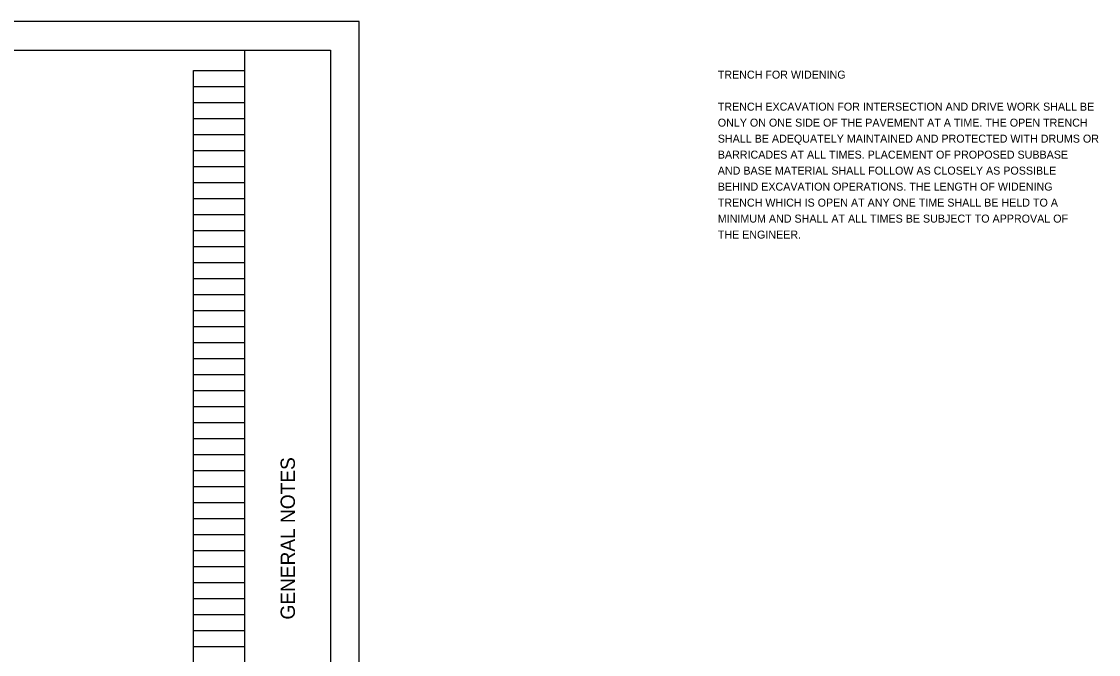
# Model space of a CAD drawing. Extents: x 0 to 46.9, y -1.2 to 29.5.
# Drawn here: x 28.09 to 46.93, y 10.92 to 22 of the extents above; entities that cross this region are included whole.
import ezdxf

# ---------------------------------------------------------------- set-up
doc = ezdxf.new("R2010")
doc.units = 0
for name, color, linetype in [('SH_Border', 7, 'Continuous'), ('SH_Cut_Line', 7, 'Continuous'), ('SH_Data', 7, 'Continuous'), ('SH_Text', 7, 'Continuous')]:
    doc.layers.add(name, color=color, linetype=linetype)

msp = doc.modelspace()

# ---------------------------------------------------------------- linework, layer by layer
at = {"layer": 'SH_Border'}
for p, q in [((31.1, 0.98), (31.1, 21.14)), ((31.1, 21.14), (32, 21.14)), ((32, 0.98), (32, 21.14)), ((31.1, 20.86), (32, 20.86)), ((31.1, 20.58), (32, 20.58)), ((31.1, 20.3), (32, 20.3)), ((31.1, 20.02), (32, 20.02)), ((31.1, 19.74), (32, 19.74)), ((31.1, 19.46), (32, 19.46)), ((31.1, 19.18), (32, 19.18)), ((31.1, 18.9), (32, 18.9)), ((31.1, 18.62), (32, 18.62)), ((31.1, 18.34), (32, 18.34)), ((31.1, 18.06), (32, 18.06)), ((31.1, 17.78), (32, 17.78)), ((31.1, 17.5), (32, 17.5)), ((31.1, 17.22), (32, 17.22)), ((31.1, 16.94), (32, 16.94)), ((31.1, 16.66), (32, 16.66)), ((31.1, 16.38), (32, 16.38)), ((31.1, 16.1), (32, 16.1)), ((31.1, 15.82), (32, 15.82)), ((31.1, 15.54), (32, 15.54)), ((31.1, 15.26), (32, 15.26)), ((31.1, 14.98), (32, 14.98)), ((31.1, 14.7), (32, 14.7)), ((31.1, 14.42), (32, 14.42)), ((31.1, 14.14), (32, 14.14)), ((31.1, 13.86), (32, 13.86)), ((31.1, 13.58), (32, 13.58)), ((31.1, 13.3), (32, 13.3)), ((31.1, 13.02), (32, 13.02)), ((31.1, 12.74), (32, 12.74)), ((31.1, 12.46), (32, 12.46)), ((31.1, 12.18), (32, 12.18)), ((31.1, 11.9), (32, 11.9)), ((31.1, 11.62), (32, 11.62)), ((31.1, 11.34), (32, 11.34)), ((31.1, 11.06), (32, 11.06))]:
    msp.add_line(p, q, dxfattribs=at)
at = {"layer": 'SH_Cut_Line'}
msp.add_lwpolyline([(0, 0), (34, 0), (34, 22), (0, 22)], close=True, dxfattribs=at)
at = {"layer": 'SH_Data'}
msp.add_line((32, 0.5), (32, 21.5), dxfattribs=at)
msp.add_lwpolyline([(1.5, 21.5), (33.5, 21.5), (33.5, 0.5), (1.5, 0.5)], close=True, dxfattribs=at)

# ---------------------------------------------------------------- texts
at = {"layer": 'SH_Border'}
msp.add_text('GENERAL NOTES', height=0.25, rotation=90, dxfattribs=at).set_placement((32.875, 11.531))
at = {"layer": 'SH_Text'}
for s, p in [('TRENCH FOR WIDENING', (40.272, 21)), ('TRENCH EXCAVATION FOR INTERSECTION AND DRIVE WORK SHALL BE', (40.272, 20.44)), ('ONLY ON ONE SIDE OF THE PAVEMENT AT A TIME. THE OPEN TRENCH', (40.272, 20.16)), ('SHALL BE ADEQUATELY MAINTAINED AND PROTECTED WITH DRUMS OR', (40.272, 19.88)), ('BARRICADES AT ALL TIMES. PLACEMENT OF PROPOSED SUBBASE', (40.272, 19.6)), ('AND BASE MATERIAL SHALL FOLLOW AS CLOSELY AS POSSIBLE', (40.272, 19.32)), ('BEHIND EXCAVATION OPERATIONS. THE LENGTH OF WIDENING', (40.272, 19.04)), ('TRENCH WHICH IS OPEN AT ANY ONE TIME SHALL BE HELD TO A', (40.272, 18.76)), ('MINIMUM AND SHALL AT ALL TIMES BE SUBJECT TO APPROVAL OF', (40.272, 18.48)), ('THE ENGINEER.', (40.272, 18.2))]:
    msp.add_text(s, height=0.14, dxfattribs=at).set_placement(p)

doc.saveas('drawing.dxf')
